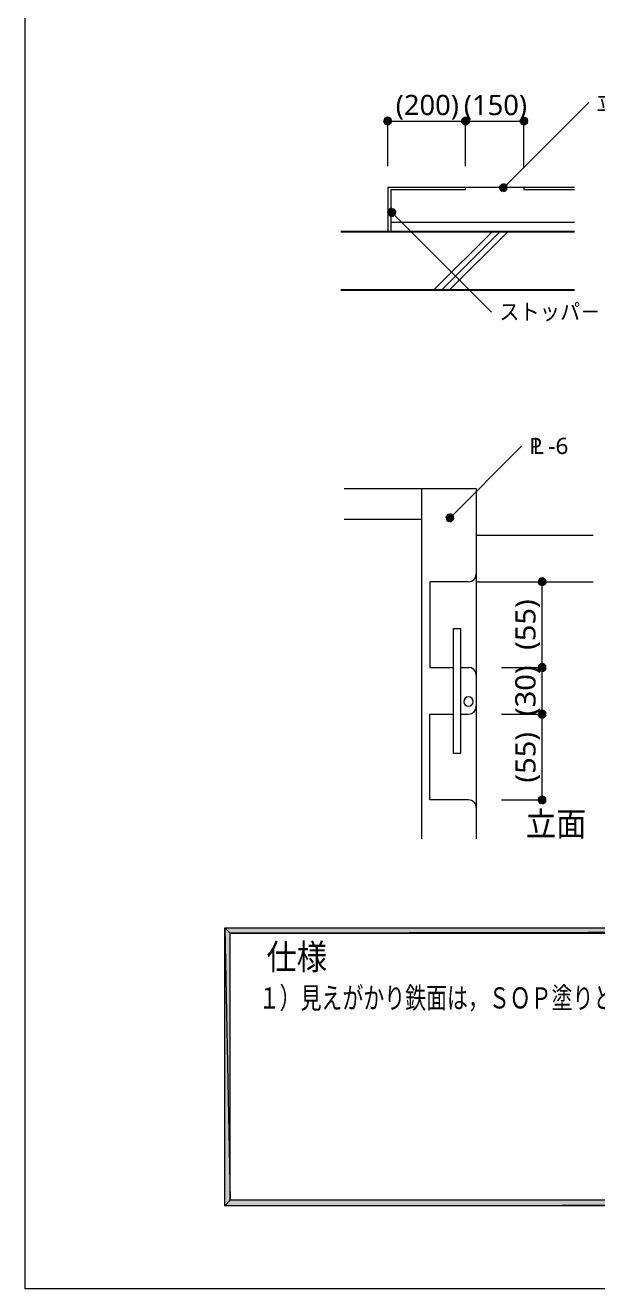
# Model space of a CAD drawing. Header units: millimetres. Extents: x 0 to 420, y 0 to 297.
# Drawn here: x 0.2 to 73.7, y 0 to 162.2 of the extents above; entities that cross this region are included whole.
import ezdxf
from ezdxf.enums import TextEntityAlignment as Align

# ---------------------------------------------------------------- set-up
doc = ezdxf.new("R2010")
doc.units = ezdxf.units.MM
doc.styles.add('kst32b', font='NotoSansJP-Variable.ttf')

msp = doc.modelspace()

# ---------------------------------------------------------------- hatches: boundary and pattern name
h = msp.add_hatch(color=7)
h.paths.add_polyline_path([(46.27, 150.11), (46.23, 149.92), (46.74, 149.92), (46.27, 150.11)])
h.paths.add_polyline_path([(46.23, 149.92), (46.74, 149.92), (46.27, 149.73), (46.23, 149.92)])
h.paths.add_polyline_path([(46.74, 149.92), (46.27, 149.73), (46.38, 149.56), (46.74, 149.92)])
h = msp.add_hatch(color=7)
h.paths.add_polyline_path([(46.74, 150.43), (46.55, 150.39), (46.74, 149.92), (46.74, 150.43)])
h.paths.add_polyline_path([(46.55, 150.39), (46.74, 149.92), (46.38, 150.28), (46.55, 150.39)])
h.paths.add_polyline_path([(46.74, 149.92), (46.38, 150.28), (46.27, 150.11), (46.74, 149.92)])
h = msp.add_hatch(color=7)
h.paths.add_polyline_path([(46.38, 149.56), (46.55, 149.46), (46.74, 149.92), (46.38, 149.56)])
h.paths.add_polyline_path([(46.55, 149.46), (46.74, 149.92), (46.74, 149.42), (46.55, 149.46)])
h.paths.add_polyline_path([(46.74, 149.92), (46.74, 149.42), (46.93, 149.46), (46.74, 149.92)])
for points in [[(46.93, 150.39), (46.74, 150.43), (46.74, 149.92), (46.93, 150.39)], [(56.92, 150.39), (56.73, 150.43), (56.73, 149.92), (56.92, 150.39)], [(64.41, 150.39), (64.22, 150.43), (64.22, 149.92), (64.41, 150.39)], [(61.15, 141.18), (61.26, 141.01), (61.6, 141.37), (61.15, 141.18)], [(47.07, 138.66), (46.91, 138.56), (47.27, 138.2), (47.07, 138.66)], [(54.27, 98.78), (54.38, 98.62), (54.74, 98.98), (54.27, 98.78)], [(66.76, 91.23), (66.57, 91.27), (66.57, 90.76), (66.76, 91.23)], [(66.76, 80.24), (66.57, 80.26), (66.57, 79.78), (66.76, 80.24)], [(66.76, 74.23), (66.57, 74.27), (66.57, 73.77), (66.76, 74.23)], [(66.76, 63.22), (66.57, 63.27), (66.57, 62.78), (66.76, 63.22)]]:
    msp.add_hatch(color=7).paths.add_polyline_path(points)
h = msp.add_hatch(color=7)
h.paths.add_polyline_path([(47.22, 149.92), (47.18, 150.11), (46.74, 149.92), (47.22, 149.92)])
h.paths.add_polyline_path([(47.18, 150.11), (46.74, 149.92), (47.07, 150.28), (47.18, 150.11)])
h.paths.add_polyline_path([(46.74, 149.92), (47.07, 150.28), (46.93, 150.39), (46.74, 149.92)])
h = msp.add_hatch(color=7)
h.paths.add_polyline_path([(46.93, 149.46), (47.07, 149.56), (46.74, 149.92), (46.93, 149.46)])
h.paths.add_polyline_path([(47.07, 149.56), (46.74, 149.92), (47.18, 149.73), (47.07, 149.56)])
h.paths.add_polyline_path([(46.74, 149.92), (47.18, 149.73), (47.22, 149.92), (46.74, 149.92)])
h = msp.add_hatch(color=7)
h.paths.add_polyline_path([(56.26, 150.11), (56.22, 149.92), (56.73, 149.92), (56.26, 150.11)])
h.paths.add_polyline_path([(56.22, 149.92), (56.73, 149.92), (56.26, 149.73), (56.22, 149.92)])
h.paths.add_polyline_path([(56.73, 149.92), (56.26, 149.73), (56.37, 149.56), (56.73, 149.92)])
h = msp.add_hatch(color=7)
h.paths.add_polyline_path([(56.73, 150.43), (56.54, 150.39), (56.73, 149.92), (56.73, 150.43)])
h.paths.add_polyline_path([(56.54, 150.39), (56.73, 149.92), (56.37, 150.28), (56.54, 150.39)])
h.paths.add_polyline_path([(56.73, 149.92), (56.37, 150.28), (56.26, 150.11), (56.73, 149.92)])
h = msp.add_hatch(color=7)
h.paths.add_polyline_path([(56.37, 149.56), (56.54, 149.46), (56.73, 149.92), (56.37, 149.56)])
h.paths.add_polyline_path([(56.54, 149.46), (56.73, 149.92), (56.73, 149.42), (56.54, 149.46)])
h.paths.add_polyline_path([(56.73, 149.92), (56.73, 149.42), (56.92, 149.46), (56.73, 149.92)])
h = msp.add_hatch(color=7)
h.paths.add_polyline_path([(57.23, 149.92), (57.19, 150.11), (56.73, 149.92), (57.23, 149.92)])
h.paths.add_polyline_path([(57.19, 150.11), (56.73, 149.92), (57.09, 150.28), (57.19, 150.11)])
h.paths.add_polyline_path([(56.73, 149.92), (57.09, 150.28), (56.92, 150.39), (56.73, 149.92)])
h = msp.add_hatch(color=7)
h.paths.add_polyline_path([(56.92, 149.46), (57.09, 149.56), (56.73, 149.92), (56.92, 149.46)])
h.paths.add_polyline_path([(57.09, 149.56), (56.73, 149.92), (57.19, 149.73), (57.09, 149.56)])
h.paths.add_polyline_path([(56.73, 149.92), (57.19, 149.73), (57.23, 149.92), (56.73, 149.92)])
h = msp.add_hatch(color=7)
h.paths.add_polyline_path([(63.78, 150.11), (63.73, 149.92), (64.22, 149.92), (63.78, 150.11)])
h.paths.add_polyline_path([(63.73, 149.92), (64.22, 149.92), (63.78, 149.73), (63.73, 149.92)])
h.paths.add_polyline_path([(64.22, 149.92), (63.78, 149.73), (63.88, 149.56), (64.22, 149.92)])
h = msp.add_hatch(color=7)
h.paths.add_polyline_path([(64.22, 150.43), (64.03, 150.39), (64.22, 149.92), (64.22, 150.43)])
h.paths.add_polyline_path([(64.03, 150.39), (64.22, 149.92), (63.88, 150.28), (64.03, 150.39)])
h.paths.add_polyline_path([(64.22, 149.92), (63.88, 150.28), (63.78, 150.11), (64.22, 149.92)])
h = msp.add_hatch(color=7)
h.paths.add_polyline_path([(63.88, 149.56), (64.03, 149.46), (64.22, 149.92), (63.88, 149.56)])
h.paths.add_polyline_path([(64.03, 149.46), (64.22, 149.92), (64.22, 149.42), (64.03, 149.46)])
h.paths.add_polyline_path([(64.22, 149.92), (64.22, 149.42), (64.41, 149.46), (64.22, 149.92)])
h = msp.add_hatch(color=7)
h.paths.add_polyline_path([(64.73, 149.92), (64.69, 150.11), (64.22, 149.92), (64.73, 149.92)])
h.paths.add_polyline_path([(64.69, 150.11), (64.22, 149.92), (64.58, 150.28), (64.69, 150.11)])
h.paths.add_polyline_path([(64.22, 149.92), (64.58, 150.28), (64.41, 150.39), (64.22, 149.92)])
h = msp.add_hatch(color=7)
h.paths.add_polyline_path([(64.41, 149.46), (64.58, 149.56), (64.22, 149.92), (64.41, 149.46)])
h.paths.add_polyline_path([(64.58, 149.56), (64.22, 149.92), (64.69, 149.73), (64.58, 149.56)])
h.paths.add_polyline_path([(64.22, 149.92), (64.69, 149.73), (64.73, 149.92), (64.22, 149.92)])
h = msp.add_hatch(color=7)
h.paths.add_polyline_path([(61.26, 141.71), (61.15, 141.56), (61.6, 141.37), (61.26, 141.71)])
h.paths.add_polyline_path([(61.15, 141.56), (61.6, 141.37), (61.11, 141.37), (61.15, 141.56)])
h.paths.add_polyline_path([(61.6, 141.37), (61.11, 141.37), (61.15, 141.18), (61.6, 141.37)])
h = msp.add_hatch(color=7)
h.paths.add_polyline_path([(61.79, 141.82), (61.6, 141.86), (61.6, 141.37), (61.79, 141.82)])
h.paths.add_polyline_path([(61.6, 141.86), (61.6, 141.37), (61.4, 141.82), (61.6, 141.86)])
h.paths.add_polyline_path([(61.6, 141.37), (61.4, 141.82), (61.26, 141.71), (61.6, 141.37)])
h = msp.add_hatch(color=7)
h.paths.add_polyline_path([(61.26, 141.01), (61.4, 140.91), (61.6, 141.37), (61.26, 141.01)])
h.paths.add_polyline_path([(61.4, 140.91), (61.6, 141.37), (61.6, 140.86), (61.4, 140.91)])
h.paths.add_polyline_path([(61.6, 141.37), (61.6, 140.86), (61.79, 140.91), (61.6, 141.37)])
h = msp.add_hatch(color=7)
h.paths.add_polyline_path([(62.1, 141.37), (62.06, 141.56), (61.6, 141.37), (62.1, 141.37)])
h.paths.add_polyline_path([(62.06, 141.56), (61.6, 141.37), (61.95, 141.71), (62.06, 141.56)])
h.paths.add_polyline_path([(61.6, 141.37), (61.95, 141.71), (61.79, 141.82), (61.6, 141.37)])
h = msp.add_hatch(color=7)
h.paths.add_polyline_path([(61.79, 140.91), (61.95, 141.01), (61.6, 141.37), (61.79, 140.91)])
h.paths.add_polyline_path([(61.95, 141.01), (61.6, 141.37), (62.06, 141.18), (61.95, 141.01)])
h.paths.add_polyline_path([(61.6, 141.37), (62.06, 141.18), (62.1, 141.37), (61.6, 141.37)])
h = msp.add_hatch(color=7)
h.paths.add_polyline_path([(46.91, 138.56), (46.8, 138.39), (47.27, 138.2), (46.91, 138.56)])
h.paths.add_polyline_path([(46.8, 138.39), (47.27, 138.2), (46.76, 138.2), (46.8, 138.39)])
h.paths.add_polyline_path([(47.27, 138.2), (46.76, 138.2), (46.8, 138.01), (47.27, 138.2)])
h = msp.add_hatch(color=7)
h.paths.add_polyline_path([(46.8, 138.01), (46.91, 137.86), (47.27, 138.2), (46.8, 138.01)])
h.paths.add_polyline_path([(46.91, 137.86), (47.27, 138.2), (47.07, 137.73), (46.91, 137.86)])
h.paths.add_polyline_path([(47.27, 138.2), (47.07, 137.73), (47.27, 137.71), (47.27, 138.2)])
h = msp.add_hatch(color=7)
h.paths.add_polyline_path([(47.62, 138.56), (47.46, 138.66), (47.27, 138.2), (47.62, 138.56)])
h.paths.add_polyline_path([(47.46, 138.66), (47.27, 138.2), (47.27, 138.71), (47.46, 138.66)])
h.paths.add_polyline_path([(47.27, 138.2), (47.27, 138.71), (47.07, 138.66), (47.27, 138.2)])
h = msp.add_hatch(color=7)
h.paths.add_polyline_path([(47.73, 138.01), (47.75, 138.2), (47.27, 138.2), (47.73, 138.01)])
h.paths.add_polyline_path([(47.75, 138.2), (47.27, 138.2), (47.73, 138.39), (47.75, 138.2)])
h.paths.add_polyline_path([(47.27, 138.2), (47.73, 138.39), (47.62, 138.56), (47.27, 138.2)])
h = msp.add_hatch(color=7)
h.paths.add_polyline_path([(47.27, 137.71), (47.46, 137.73), (47.27, 138.2), (47.27, 137.71)])
h.paths.add_polyline_path([(47.46, 137.73), (47.27, 138.2), (47.62, 137.86), (47.46, 137.73)])
h.paths.add_polyline_path([(47.27, 138.2), (47.62, 137.86), (47.73, 138.01), (47.27, 138.2)])
h = msp.add_hatch(color=7)
h.paths.add_polyline_path([(54.38, 99.31), (54.27, 99.17), (54.74, 98.98), (54.38, 99.31)])
h.paths.add_polyline_path([(54.27, 99.17), (54.74, 98.98), (54.23, 98.98), (54.27, 99.17)])
h.paths.add_polyline_path([(54.74, 98.98), (54.23, 98.98), (54.27, 98.78), (54.74, 98.98)])
h = msp.add_hatch(color=7)
h.paths.add_polyline_path([(54.93, 99.44), (54.74, 99.46), (54.74, 98.98), (54.93, 99.44)])
h.paths.add_polyline_path([(54.74, 99.46), (54.74, 98.98), (54.55, 99.44), (54.74, 99.46)])
h.paths.add_polyline_path([(54.74, 98.98), (54.55, 99.44), (54.38, 99.31), (54.74, 98.98)])
h = msp.add_hatch(color=7)
h.paths.add_polyline_path([(54.38, 98.62), (54.55, 98.51), (54.74, 98.98), (54.38, 98.62)])
h.paths.add_polyline_path([(54.55, 98.51), (54.74, 98.98), (54.74, 98.47), (54.55, 98.51)])
h.paths.add_polyline_path([(54.74, 98.98), (54.74, 98.47), (54.93, 98.51), (54.74, 98.98)])
h = msp.add_hatch(color=7)
h.paths.add_polyline_path([(55.22, 98.98), (55.18, 99.17), (54.74, 98.98), (55.22, 98.98)])
h.paths.add_polyline_path([(55.18, 99.17), (54.74, 98.98), (55.08, 99.31), (55.18, 99.17)])
h.paths.add_polyline_path([(54.74, 98.98), (55.08, 99.31), (54.93, 99.44), (54.74, 98.98)])
h = msp.add_hatch(color=7)
h.paths.add_polyline_path([(54.93, 98.51), (55.08, 98.62), (54.74, 98.98), (54.93, 98.51)])
h.paths.add_polyline_path([(55.08, 98.62), (54.74, 98.98), (55.18, 98.78), (55.08, 98.62)])
h.paths.add_polyline_path([(54.74, 98.98), (55.18, 98.78), (55.22, 98.98), (54.74, 98.98)])
h = msp.add_hatch(color=7)
h.paths.add_polyline_path([(66.1, 90.95), (66.06, 90.76), (66.57, 90.76), (66.1, 90.95)])
h.paths.add_polyline_path([(66.06, 90.76), (66.57, 90.76), (66.1, 90.57), (66.06, 90.76)])
h.paths.add_polyline_path([(66.57, 90.76), (66.1, 90.57), (66.21, 90.42), (66.57, 90.76)])
h = msp.add_hatch(color=7)
h.paths.add_polyline_path([(66.57, 91.27), (66.38, 91.23), (66.57, 90.76), (66.57, 91.27)])
h.paths.add_polyline_path([(66.38, 91.23), (66.57, 90.76), (66.21, 91.12), (66.38, 91.23)])
h.paths.add_polyline_path([(66.57, 90.76), (66.21, 91.12), (66.1, 90.95), (66.57, 90.76)])
h = msp.add_hatch(color=7)
h.paths.add_polyline_path([(67.06, 90.76), (67.03, 90.95), (66.57, 90.76), (67.06, 90.76)])
h.paths.add_polyline_path([(67.03, 90.95), (66.57, 90.76), (66.91, 91.12), (67.03, 90.95)])
h.paths.add_polyline_path([(66.57, 90.76), (66.91, 91.12), (66.76, 91.23), (66.57, 90.76)])
h = msp.add_hatch(color=7)
h.paths.add_polyline_path([(66.21, 90.42), (66.38, 90.32), (66.57, 90.76), (66.21, 90.42)])
h.paths.add_polyline_path([(66.38, 90.32), (66.57, 90.76), (66.57, 90.28), (66.38, 90.32)])
h.paths.add_polyline_path([(66.57, 90.76), (66.57, 90.28), (66.76, 90.32), (66.57, 90.76)])
h = msp.add_hatch(color=7)
h.paths.add_polyline_path([(66.76, 90.32), (66.91, 90.42), (66.57, 90.76), (66.76, 90.32)])
h.paths.add_polyline_path([(66.91, 90.42), (66.57, 90.76), (67.03, 90.57), (66.91, 90.42)])
h.paths.add_polyline_path([(66.57, 90.76), (67.03, 90.57), (67.06, 90.76), (66.57, 90.76)])
h = msp.add_hatch(color=7)
h.paths.add_polyline_path([(66.1, 79.97), (66.06, 79.78), (66.57, 79.78), (66.1, 79.97)])
h.paths.add_polyline_path([(66.06, 79.78), (66.57, 79.78), (66.1, 79.59), (66.06, 79.78)])
h.paths.add_polyline_path([(66.57, 79.78), (66.1, 79.59), (66.21, 79.42), (66.57, 79.78)])
h = msp.add_hatch(color=7)
h.paths.add_polyline_path([(66.57, 80.26), (66.38, 80.24), (66.57, 79.78), (66.57, 80.26)])
h.paths.add_polyline_path([(66.38, 80.24), (66.57, 79.78), (66.21, 80.12), (66.38, 80.24)])
h.paths.add_polyline_path([(66.57, 79.78), (66.21, 80.12), (66.1, 79.97), (66.57, 79.78)])
h = msp.add_hatch(color=7)
h.paths.add_polyline_path([(66.21, 79.42), (66.38, 79.31), (66.57, 79.78), (66.21, 79.42)])
h.paths.add_polyline_path([(66.38, 79.31), (66.57, 79.78), (66.57, 79.27), (66.38, 79.31)])
h.paths.add_polyline_path([(66.57, 79.78), (66.57, 79.27), (66.76, 79.31), (66.57, 79.78)])
h = msp.add_hatch(color=7)
h.paths.add_polyline_path([(67.06, 79.78), (67.03, 79.97), (66.57, 79.78), (67.06, 79.78)])
h.paths.add_polyline_path([(67.03, 79.97), (66.57, 79.78), (66.91, 80.12), (67.03, 79.97)])
h.paths.add_polyline_path([(66.57, 79.78), (66.91, 80.12), (66.76, 80.24), (66.57, 79.78)])
h = msp.add_hatch(color=7)
h.paths.add_polyline_path([(66.76, 79.31), (66.91, 79.42), (66.57, 79.78), (66.76, 79.31)])
h.paths.add_polyline_path([(66.91, 79.42), (66.57, 79.78), (67.03, 79.59), (66.91, 79.42)])
h.paths.add_polyline_path([(66.57, 79.78), (67.03, 79.59), (67.06, 79.78), (66.57, 79.78)])
h = msp.add_hatch(color=7)
h.paths.add_polyline_path([(66.1, 73.96), (66.06, 73.77), (66.57, 73.77), (66.1, 73.96)])
h.paths.add_polyline_path([(66.06, 73.77), (66.57, 73.77), (66.1, 73.58), (66.06, 73.77)])
h.paths.add_polyline_path([(66.57, 73.77), (66.1, 73.58), (66.21, 73.43), (66.57, 73.77)])
h = msp.add_hatch(color=7)
h.paths.add_polyline_path([(66.57, 74.27), (66.38, 74.23), (66.57, 73.77), (66.57, 74.27)])
h.paths.add_polyline_path([(66.38, 74.23), (66.57, 73.77), (66.21, 74.13), (66.38, 74.23)])
h.paths.add_polyline_path([(66.57, 73.77), (66.21, 74.13), (66.1, 73.96), (66.57, 73.77)])
h = msp.add_hatch(color=7)
h.paths.add_polyline_path([(66.21, 73.43), (66.38, 73.3), (66.57, 73.77), (66.21, 73.43)])
h.paths.add_polyline_path([(66.38, 73.3), (66.57, 73.77), (66.57, 73.28), (66.38, 73.3)])
h.paths.add_polyline_path([(66.57, 73.77), (66.57, 73.28), (66.76, 73.3), (66.57, 73.77)])
h = msp.add_hatch(color=7)
h.paths.add_polyline_path([(67.06, 73.77), (67.03, 73.96), (66.57, 73.77), (67.06, 73.77)])
h.paths.add_polyline_path([(67.03, 73.96), (66.57, 73.77), (66.91, 74.13), (67.03, 73.96)])
h.paths.add_polyline_path([(66.57, 73.77), (66.91, 74.13), (66.76, 74.23), (66.57, 73.77)])
h = msp.add_hatch(color=7)
h.paths.add_polyline_path([(66.76, 73.3), (66.91, 73.43), (66.57, 73.77), (66.76, 73.3)])
h.paths.add_polyline_path([(66.91, 73.43), (66.57, 73.77), (67.03, 73.58), (66.91, 73.43)])
h.paths.add_polyline_path([(66.57, 73.77), (67.03, 73.58), (67.06, 73.77), (66.57, 73.77)])
h = msp.add_hatch(color=7)
h.paths.add_polyline_path([(66.57, 63.27), (66.38, 63.22), (66.57, 62.78), (66.57, 63.27)])
h.paths.add_polyline_path([(66.38, 63.22), (66.57, 62.78), (66.21, 63.12), (66.38, 63.22)])
h.paths.add_polyline_path([(66.57, 62.78), (66.21, 63.12), (66.1, 62.97), (66.57, 62.78)])
h = msp.add_hatch(color=7)
h.paths.add_polyline_path([(66.1, 62.97), (66.06, 62.78), (66.57, 62.78), (66.1, 62.97)])
h.paths.add_polyline_path([(66.06, 62.78), (66.57, 62.78), (66.1, 62.59), (66.06, 62.78)])
h.paths.add_polyline_path([(66.57, 62.78), (66.1, 62.59), (66.21, 62.42), (66.57, 62.78)])
h = msp.add_hatch(color=7)
h.paths.add_polyline_path([(66.21, 62.42), (66.38, 62.31), (66.57, 62.78), (66.21, 62.42)])
h.paths.add_polyline_path([(66.38, 62.31), (66.57, 62.78), (66.57, 62.27), (66.38, 62.31)])
h.paths.add_polyline_path([(66.57, 62.78), (66.57, 62.27), (66.76, 62.31), (66.57, 62.78)])
h = msp.add_hatch(color=7)
h.paths.add_polyline_path([(67.06, 62.78), (67.03, 62.97), (66.57, 62.78), (67.06, 62.78)])
h.paths.add_polyline_path([(67.03, 62.97), (66.57, 62.78), (66.91, 63.12), (67.03, 62.97)])
h.paths.add_polyline_path([(66.57, 62.78), (66.91, 63.12), (66.76, 63.22), (66.57, 62.78)])
h = msp.add_hatch(color=7)
h.paths.add_polyline_path([(66.76, 62.31), (66.91, 62.42), (66.57, 62.78), (66.76, 62.31)])
h.paths.add_polyline_path([(66.91, 62.42), (66.57, 62.78), (67.03, 62.59), (66.91, 62.42)])
h.paths.add_polyline_path([(66.57, 62.78), (67.03, 62.59), (67.06, 62.78), (66.57, 62.78)])
h = msp.add_hatch(color=7)
h.paths.add_polyline_path([(393.83, 11.35), (394.53, 10.65), (393.83, 45.64), (393.83, 11.35)])
h.paths.add_polyline_path([(394.53, 10.65), (393.83, 45.64), (394.53, 46.33), (394.53, 10.65)])
h.paths.add_polyline_path([(393.83, 45.64), (394.53, 46.33), (26.52, 45.64), (393.83, 45.64)])
h.paths.add_polyline_path([(394.53, 46.33), (26.52, 45.64), (25.82, 46.33), (394.53, 46.33)])
h.paths.add_polyline_path([(26.52, 45.64), (25.82, 46.33), (26.52, 11.35), (26.52, 45.64)])
h.paths.add_polyline_path([(25.82, 46.33), (26.52, 11.35), (25.82, 10.65), (25.82, 46.33)])
h.paths.add_polyline_path([(26.52, 11.35), (25.82, 10.65), (393.83, 11.35), (26.52, 11.35)])
h.paths.add_polyline_path([(25.82, 10.65), (393.83, 11.35), (394.53, 10.65), (25.82, 10.65)])

# ---------------------------------------------------------------- linework, layer by layer
at = {"lineweight": 13}
for points in [[(0.19, 0), (0.19, 296.97), (420.16, 296.97), (420.16, 0)], [(57.72, 75.39), (57.67, 75.62), (57.54, 75.81), (57.35, 75.94), (57.12, 75.99), (56.88, 75.94), (56.69, 75.81), (56.56, 75.62), (56.52, 75.39), (56.56, 75.15), (56.69, 74.96), (56.88, 74.83), (57.12, 74.78), (57.35, 74.83), (57.54, 74.96), (57.67, 75.15)]]:
    msp.add_lwpolyline(points, close=True, dxfattribs=at)
for points in [[(61.6, 141.37), (72.56, 152.32)], [(46.74, 144.12), (46.74, 149.92)], [(46.74, 149.92), (56.73, 149.92), (64.22, 149.92)], [(56.73, 144.12), (56.73, 149.92)], [(64.22, 143.89), (64.22, 149.92)], [(70.72, 141.41), (46.74, 141.41), (46.74, 135.76)], [(47.18, 135.76), (47.18, 141.12), (56.73, 141.12), (56.73, 141.41)], [(64.22, 141.41), (64.22, 141.12), (70.72, 141.12)], [(47.27, 138.2), (60.07, 125.39)], [(47.18, 136.93), (70.72, 136.93)], [(60.2, 135.76), (52.68, 128.27)], [(53.7, 128.27), (61.19, 135.76)], [(62.19, 135.76), (54.69, 128.27)], [(54.74, 98.98), (63.92, 108.16)], [(41.13, 102.76), (58.12, 102.76), (58.12, 57.76)], [(51.14, 57.76), (51.14, 102.76)], [(51.14, 98.76), (41.13, 98.76)], [(58.12, 96.77), (73.13, 96.77)], [(57.12, 90.78), (57.51, 90.86), (57.83, 91.08), (58.04, 91.4), (58.12, 91.79)], [(57.13, 90.76), (52.13, 90.76), (52.13, 79.78), (55.14, 79.78)], [(58.12, 90.76), (73.13, 90.76)], [(66.57, 62.78), (66.57, 73.77), (66.57, 79.78), (66.57, 90.76)], [(55.14, 84.77), (55.14, 68.77)], [(55.14, 68.77), (56.13, 68.77), (56.13, 84.77)], [(55.14, 84.77), (56.13, 84.77)], [(56.13, 79.78), (57.13, 79.78)], [(58.12, 78.77), (58.04, 79.16), (57.83, 79.48), (57.51, 79.7), (57.12, 79.78)], [(61.34, 79.78), (66.57, 79.78)], [(57.12, 73.79), (57.51, 73.87), (57.83, 74.08), (58.04, 74.4), (58.12, 74.79)], [(57.13, 62.78), (52.13, 62.78), (52.13, 73.77), (55.14, 73.77)], [(56.13, 73.77), (57.13, 73.77)], [(61.34, 73.77), (66.57, 73.77)], [(58.12, 61.77), (58.04, 62.17), (57.83, 62.49), (57.51, 62.7), (57.12, 62.78)], [(61.34, 62.78), (66.57, 62.78)]]:
    msp.add_lwpolyline(points, dxfattribs=at)
at = {"lineweight": 0}
for points in [[(46.27, 150.11), (46.23, 149.92), (46.74, 149.92)], [(46.23, 149.92), (46.74, 149.92), (46.27, 149.73)], [(46.74, 149.92), (46.38, 150.28), (46.27, 150.11)], [(46.74, 149.92), (46.27, 149.73), (46.38, 149.56)], [(46.55, 150.39), (46.74, 149.92), (46.38, 150.28)], [(46.38, 149.56), (46.55, 149.46), (46.74, 149.92)], [(46.74, 150.43), (46.55, 150.39), (46.74, 149.92)], [(46.55, 149.46), (46.74, 149.92), (46.74, 149.42)], [(46.93, 150.39), (46.74, 150.43), (46.74, 149.92)], [(46.74, 149.92), (47.07, 150.28), (46.93, 150.39)], [(47.18, 150.11), (46.74, 149.92), (47.07, 150.28)], [(47.22, 149.92), (47.18, 150.11), (46.74, 149.92)], [(46.74, 149.92), (46.74, 149.42), (46.93, 149.46)], [(46.93, 149.46), (47.07, 149.56), (46.74, 149.92)], [(47.07, 149.56), (46.74, 149.92), (47.18, 149.73)], [(46.74, 149.92), (47.18, 149.73), (47.22, 149.92)], [(56.26, 150.11), (56.22, 149.92), (56.73, 149.92)], [(56.22, 149.92), (56.73, 149.92), (56.26, 149.73)], [(56.73, 149.92), (56.37, 150.28), (56.26, 150.11)], [(56.73, 149.92), (56.26, 149.73), (56.37, 149.56)], [(56.54, 150.39), (56.73, 149.92), (56.37, 150.28)], [(56.37, 149.56), (56.54, 149.46), (56.73, 149.92)], [(56.73, 150.43), (56.54, 150.39), (56.73, 149.92)], [(56.54, 149.46), (56.73, 149.92), (56.73, 149.42)], [(56.92, 150.39), (56.73, 150.43), (56.73, 149.92)], [(56.73, 149.92), (57.09, 150.28), (56.92, 150.39)], [(57.19, 150.11), (56.73, 149.92), (57.09, 150.28)], [(57.23, 149.92), (57.19, 150.11), (56.73, 149.92)], [(56.73, 149.92), (56.73, 149.42), (56.92, 149.46)], [(56.92, 149.46), (57.09, 149.56), (56.73, 149.92)], [(57.09, 149.56), (56.73, 149.92), (57.19, 149.73)], [(56.73, 149.92), (57.19, 149.73), (57.23, 149.92)], [(63.78, 150.11), (63.73, 149.92), (64.22, 149.92)], [(63.73, 149.92), (64.22, 149.92), (63.78, 149.73)], [(64.22, 149.92), (63.88, 150.28), (63.78, 150.11)], [(64.22, 149.92), (63.78, 149.73), (63.88, 149.56)], [(64.03, 150.39), (64.22, 149.92), (63.88, 150.28)], [(63.88, 149.56), (64.03, 149.46), (64.22, 149.92)], [(64.22, 150.43), (64.03, 150.39), (64.22, 149.92)], [(64.03, 149.46), (64.22, 149.92), (64.22, 149.42)], [(64.41, 150.39), (64.22, 150.43), (64.22, 149.92)], [(64.22, 149.92), (64.58, 150.28), (64.41, 150.39)], [(64.69, 150.11), (64.22, 149.92), (64.58, 150.28)], [(64.73, 149.92), (64.69, 150.11), (64.22, 149.92)], [(64.22, 149.92), (64.22, 149.42), (64.41, 149.46)], [(64.41, 149.46), (64.58, 149.56), (64.22, 149.92)], [(64.58, 149.56), (64.22, 149.92), (64.69, 149.73)], [(64.22, 149.92), (64.69, 149.73), (64.73, 149.92)], [(61.15, 141.56), (61.6, 141.37), (61.11, 141.37)], [(61.6, 141.37), (61.11, 141.37), (61.15, 141.18)], [(61.26, 141.71), (61.15, 141.56), (61.6, 141.37)], [(61.15, 141.18), (61.26, 141.01), (61.6, 141.37)], [(61.6, 141.37), (61.4, 141.82), (61.26, 141.71)], [(61.26, 141.01), (61.4, 140.91), (61.6, 141.37)], [(61.6, 141.86), (61.6, 141.37), (61.4, 141.82)], [(61.4, 140.91), (61.6, 141.37), (61.6, 140.86)], [(61.79, 141.82), (61.6, 141.86), (61.6, 141.37)], [(61.6, 141.37), (61.95, 141.71), (61.79, 141.82)], [(62.06, 141.56), (61.6, 141.37), (61.95, 141.71)], [(62.1, 141.37), (62.06, 141.56), (61.6, 141.37)], [(61.6, 141.37), (61.6, 140.86), (61.79, 140.91)], [(61.79, 140.91), (61.95, 141.01), (61.6, 141.37)], [(61.95, 141.01), (61.6, 141.37), (62.06, 141.18)], [(61.6, 141.37), (62.06, 141.18), (62.1, 141.37)], [(46.8, 138.39), (47.27, 138.2), (46.76, 138.2)], [(47.27, 138.2), (46.76, 138.2), (46.8, 138.01)], [(46.91, 138.56), (46.8, 138.39), (47.27, 138.2)], [(46.8, 138.01), (46.91, 137.86), (47.27, 138.2)], [(47.07, 138.66), (46.91, 138.56), (47.27, 138.2)], [(46.91, 137.86), (47.27, 138.2), (47.07, 137.73)], [(47.27, 138.2), (47.27, 138.71), (47.07, 138.66)], [(47.27, 138.2), (47.07, 137.73), (47.27, 137.71)], [(47.46, 138.66), (47.27, 138.2), (47.27, 138.71)], [(47.62, 138.56), (47.46, 138.66), (47.27, 138.2)], [(47.27, 138.2), (47.73, 138.39), (47.62, 138.56)], [(47.75, 138.2), (47.27, 138.2), (47.73, 138.39)], [(47.27, 137.71), (47.46, 137.73), (47.27, 138.2)], [(47.46, 137.73), (47.27, 138.2), (47.62, 137.86)], [(47.27, 138.2), (47.62, 137.86), (47.73, 138.01)], [(47.73, 138.01), (47.75, 138.2), (47.27, 138.2)], [(54.27, 99.17), (54.74, 98.98), (54.23, 98.98)], [(54.74, 98.98), (54.23, 98.98), (54.27, 98.78)], [(54.38, 99.31), (54.27, 99.17), (54.74, 98.98)], [(54.27, 98.78), (54.38, 98.62), (54.74, 98.98)], [(54.74, 98.98), (54.55, 99.44), (54.38, 99.31)], [(54.38, 98.62), (54.55, 98.51), (54.74, 98.98)], [(54.74, 99.46), (54.74, 98.98), (54.55, 99.44)], [(54.55, 98.51), (54.74, 98.98), (54.74, 98.47)], [(54.93, 99.44), (54.74, 99.46), (54.74, 98.98)], [(54.74, 98.98), (55.08, 99.31), (54.93, 99.44)], [(55.18, 99.17), (54.74, 98.98), (55.08, 99.31)], [(55.22, 98.98), (55.18, 99.17), (54.74, 98.98)], [(54.74, 98.98), (54.74, 98.47), (54.93, 98.51)], [(54.93, 98.51), (55.08, 98.62), (54.74, 98.98)], [(55.08, 98.62), (54.74, 98.98), (55.18, 98.78)], [(54.74, 98.98), (55.18, 98.78), (55.22, 98.98)], [(66.1, 90.95), (66.06, 90.76), (66.57, 90.76)], [(66.57, 90.76), (66.21, 91.12), (66.1, 90.95)], [(66.38, 91.23), (66.57, 90.76), (66.21, 91.12)], [(66.57, 91.27), (66.38, 91.23), (66.57, 90.76)], [(66.76, 91.23), (66.57, 91.27), (66.57, 90.76)], [(66.57, 90.76), (66.91, 91.12), (66.76, 91.23)], [(67.03, 90.95), (66.57, 90.76), (66.91, 91.12)], [(67.06, 90.76), (67.03, 90.95), (66.57, 90.76)], [(66.06, 90.76), (66.57, 90.76), (66.1, 90.57)], [(66.57, 90.76), (66.1, 90.57), (66.21, 90.42)], [(66.21, 90.42), (66.38, 90.32), (66.57, 90.76)], [(66.38, 90.32), (66.57, 90.76), (66.57, 90.28)], [(66.57, 90.76), (66.57, 90.28), (66.76, 90.32)], [(66.76, 90.32), (66.91, 90.42), (66.57, 90.76)], [(66.91, 90.42), (66.57, 90.76), (67.03, 90.57)], [(66.57, 90.76), (67.03, 90.57), (67.06, 90.76)], [(66.1, 79.97), (66.06, 79.78), (66.57, 79.78)], [(66.06, 79.78), (66.57, 79.78), (66.1, 79.59)], [(66.57, 79.78), (66.21, 80.12), (66.1, 79.97)], [(66.57, 79.78), (66.1, 79.59), (66.21, 79.42)], [(66.38, 80.24), (66.57, 79.78), (66.21, 80.12)], [(66.21, 79.42), (66.38, 79.31), (66.57, 79.78)], [(66.57, 80.26), (66.38, 80.24), (66.57, 79.78)], [(66.38, 79.31), (66.57, 79.78), (66.57, 79.27)], [(66.76, 80.24), (66.57, 80.26), (66.57, 79.78)], [(66.57, 79.78), (66.91, 80.12), (66.76, 80.24)], [(67.03, 79.97), (66.57, 79.78), (66.91, 80.12)], [(67.06, 79.78), (67.03, 79.97), (66.57, 79.78)], [(66.57, 79.78), (66.57, 79.27), (66.76, 79.31)], [(66.76, 79.31), (66.91, 79.42), (66.57, 79.78)], [(66.91, 79.42), (66.57, 79.78), (67.03, 79.59)], [(66.57, 79.78), (67.03, 79.59), (67.06, 79.78)], [(66.1, 73.96), (66.06, 73.77), (66.57, 73.77)], [(66.06, 73.77), (66.57, 73.77), (66.1, 73.58)], [(66.57, 73.77), (66.21, 74.13), (66.1, 73.96)], [(66.57, 73.77), (66.1, 73.58), (66.21, 73.43)], [(66.38, 74.23), (66.57, 73.77), (66.21, 74.13)], [(66.21, 73.43), (66.38, 73.3), (66.57, 73.77)], [(66.57, 74.27), (66.38, 74.23), (66.57, 73.77)], [(66.38, 73.3), (66.57, 73.77), (66.57, 73.28)], [(66.76, 74.23), (66.57, 74.27), (66.57, 73.77)], [(66.57, 73.77), (66.91, 74.13), (66.76, 74.23)], [(67.03, 73.96), (66.57, 73.77), (66.91, 74.13)], [(67.06, 73.77), (67.03, 73.96), (66.57, 73.77)], [(66.57, 73.77), (66.57, 73.28), (66.76, 73.3)], [(66.76, 73.3), (66.91, 73.43), (66.57, 73.77)], [(66.91, 73.43), (66.57, 73.77), (67.03, 73.58)], [(66.57, 73.77), (67.03, 73.58), (67.06, 73.77)], [(66.57, 63.27), (66.38, 63.22), (66.57, 62.78)], [(66.76, 63.22), (66.57, 63.27), (66.57, 62.78)], [(66.1, 62.97), (66.06, 62.78), (66.57, 62.78)], [(66.06, 62.78), (66.57, 62.78), (66.1, 62.59)], [(66.57, 62.78), (66.21, 63.12), (66.1, 62.97)], [(66.57, 62.78), (66.1, 62.59), (66.21, 62.42)], [(66.38, 63.22), (66.57, 62.78), (66.21, 63.12)], [(66.21, 62.42), (66.38, 62.31), (66.57, 62.78)], [(66.38, 62.31), (66.57, 62.78), (66.57, 62.27)], [(66.57, 62.78), (66.91, 63.12), (66.76, 63.22)], [(67.03, 62.97), (66.57, 62.78), (66.91, 63.12)], [(67.06, 62.78), (67.03, 62.97), (66.57, 62.78)], [(66.57, 62.78), (66.57, 62.27), (66.76, 62.31)], [(66.76, 62.31), (66.91, 62.42), (66.57, 62.78)], [(66.91, 62.42), (66.57, 62.78), (67.03, 62.59)], [(66.57, 62.78), (67.03, 62.59), (67.06, 62.78)], [(394.53, 46.33), (26.52, 45.64), (25.82, 46.33)], [(26.52, 45.64), (25.82, 46.33), (26.52, 11.35)], [(25.82, 46.33), (26.52, 11.35), (25.82, 10.65)], [(393.83, 45.64), (394.53, 46.33), (26.52, 45.64)], [(26.52, 11.35), (25.82, 10.65), (393.83, 11.35)], [(25.82, 10.65), (393.83, 11.35), (394.53, 10.65)]]:
    msp.add_lwpolyline(points, close=True, dxfattribs=at)
at = {"lineweight": 25}
for points in [[(40.72, 135.76), (70.72, 135.76)], [(40.72, 128.27), (70.72, 128.27)]]:
    msp.add_lwpolyline(points, dxfattribs=at)

# ---------------------------------------------------------------- texts
at = {"style": 'kst32b'}
for s, height, p, p2 in [('(200)', 2.599, (47.77, 150.69), (55.89, 150.69)), ('(150)', 2.599, (56.52, 150.69), (64.64, 150.69)), ('立上りカット部', 2.079, (73.55, 151.32), (91.75, 151.32)), ('ストッパ－', 2.079, (61.07, 124.4), (74.06, 124.4)), ('-6', 2.079, (67.35, 107.17), (69.95, 107.17)), ('(55)', 2.599, (65.72, 82.02), (65.72, 88.52)), ('(30)', 2.599, (65.72, 73.53), (65.72, 80.03)), ('(55)', 2.599, (65.72, 64.98), (65.72, 71.48)), ('立面', 3.119, (64.47, 58.12), (72.27, 58.12)), ('仕様', 3.273, (31.18, 40.98), (38.94, 40.98)), ('１）見えがかり鉄面は，ＳＯＰ塗りとする。', 2.7278, (30.18, 35.98), (83.9, 35.98))]:
    msp.add_text(s, height=height, dxfattribs=at).set_placement(p, p2, align=Align.FIT)
for s, p in [('P', (64.92, 107.17)), ('L', (65.38, 107.19))]:
    msp.add_text(s, height=2.08, dxfattribs=at).set_placement(p)

doc.saveas('drawing.dxf')
